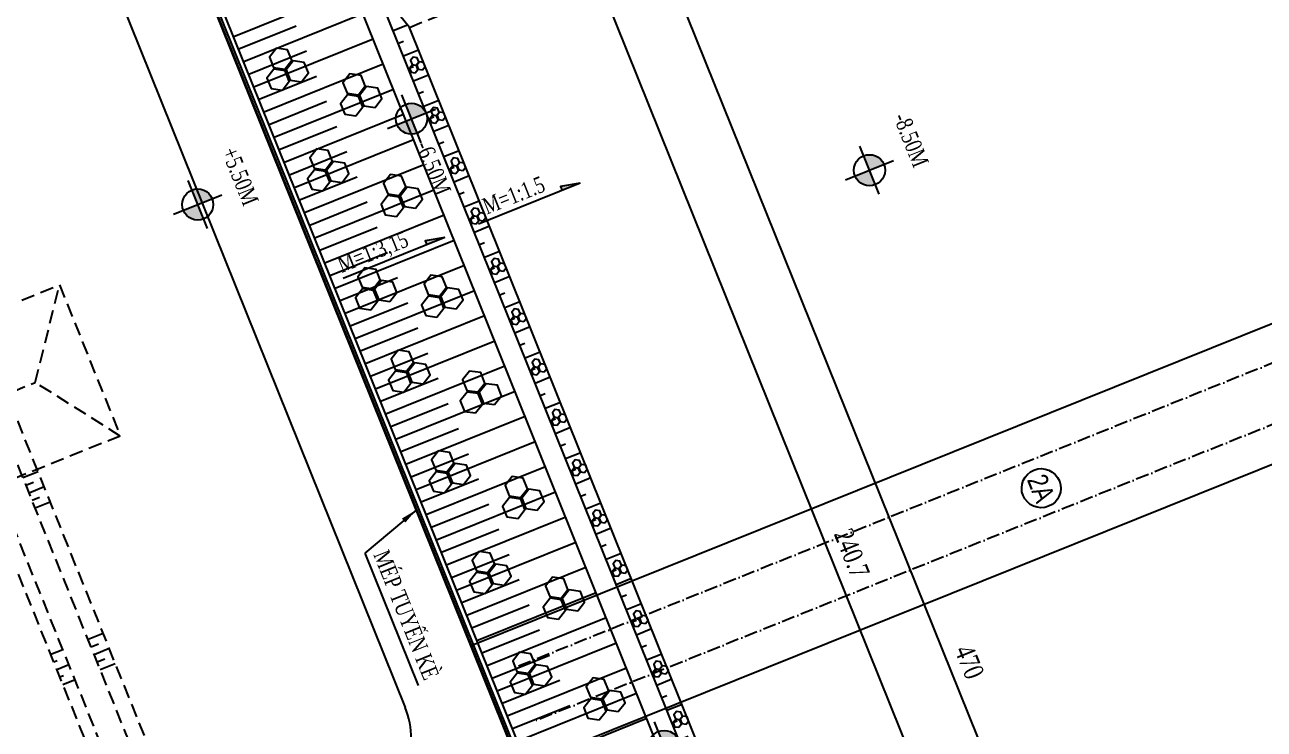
# Model space of a CAD drawing. Header units: millimetres. Extents: x 405522 to 410309, y 2303080 to 2310223.
# Drawn here: x 407626.1 to 407854.3, y 2306581.4 to 2306711.3 of the extents above; entities that cross this region are included whole.
import ezdxf
from ezdxf.enums import TextEntityAlignment as Align

# ---------------------------------------------------------------- set-up
doc = ezdxf.new("R2010")
doc.units = ezdxf.units.MM
doc.header["$LTSCALE"] = 10
doc.header["$MEASUREMENT"] = 0
doc.linetypes.add('ACAD_ISO10W100', pattern=[18, 12, -3, 0, -3])
doc.linetypes.add('HIDDEN', pattern=[0.375, 0.25, -0.125])
doc.layers.get('0').update_dxf_attribs({"linetype": 'CONTINUOUS'})
doc.layers.get('Defpoints').update_dxf_attribs({"linetype": 'CONTINUOUS'})
for name, color, linetype in [('Bao', 1, 'CONTINUOUS'), ('DIM', 4, 'CONTINUOUS'), ('DLINE', 4, 'CONTINUOUS'), ('Hatch', 8, 'CONTINUOUS'), ('Ke', 3, 'CONTINUOUS'), ('Line', 136, 'CONTINUOUS'), ('Main', 3, 'CONTINUOUS'), ('Material', 8, 'CONTINUOUS'), ('MD', 8, 'CONTINUOUS'), ('Other', 9, 'CONTINUOUS'), ('text', 7, 'CONTINUOUS')]:
    doc.layers.add(name, color=color, linetype=linetype)
doc.styles.add('1', font='VHAVAN_2.TTF')
doc.styles.add('Dien', font='simplex.shx', dxfattribs={"width": 0.75})
doc.styles.add('TextH', font='vntimeh.shx', dxfattribs={"width": 0.75})
doc.dimstyles.new('D2', dxfattribs={"dimscale": 2, "dimtxt": 1.8, "dimasz": 1.5, "dimexe": 1.5, "dimexo": 2, "dimgap": 1, "dimtad": 1, "dimdec": 1, "dimdsep": 46, "dimtxsty": 'TextH', "dimcen": 2.5, "dimclrd": 4, "dimclre": 4, "dimclrt": 7, "dimadec": 1, "dimazin": 2, "dimtfac": 1, "dimtdec": 1, "dimtmove": 1, "dimatfit": 0, "dimfxl": 0.25, "dimtolj": 1, "dimtzin": 0, "dimlwd": -1, "dimlwe": -1, "dimarcsym": 0})
doc.dimstyles.new('D6.7', dxfattribs={"dimscale": 6.7, "dimtxt": 1.5, "dimasz": 2, "dimexe": 1.5, "dimexo": 0.5, "dimgap": 1, "dimtad": 1, "dimdec": 0, "dimdsep": 46, "dimtxsty": 'Dien', "dimcen": 1, "dimclrd": 256, "dimclre": 256, "dimclrt": 7, "dimaunit": 1, "dimadec": 3, "dimazin": 0, "dimtfac": 1, "dimtdec": 0, "dimtmove": 1, "dimatfit": 0, "dimfxl": 1, "dimtolj": 1, "dimtzin": 0, "dimlwe": -1, "dimarcsym": 0})

# ---------------------------------------------------------------- blocks, each defined once
blk = doc.blocks.new('*D6')
at = {"layer": 'Defpoints', "color": 0, "linetype": 'Continuous'}
for p in [(408519.4833505661, 2306591.769921404), (407115.9648304658, 2305987.299088136), (407150.70168588, 2305900.970934093)]:
    blk.add_point(p, dxfattribs=at)
at = {"layer": 'DIM', "linetype": 'Continuous'}
for p, q in [((408520.7338872618, 2306588.662083253), (408571.7275641989, 2306461.932419749)), ((407117.2153671616, 2305984.191249985), (407154.4532959671, 2305891.64741964))]:
    blk.add_line(p, q, dxfattribs=at)
at = {"layer": 'DIM', "linetype": 'Continuous', "lineweight": -2}
blk.add_line((408555.5446015078, 2306466.253787419), (407163.1330384839, 2305905.973080876), dxfattribs=at)
at = {"layer": 'DIM', "linetype": 'Continuous'}
for points in [[(408554.7109103773, 2306468.32567952), (408556.3782926383, 2306464.181895318), (408567.9759541118, 2306471.255934202)], [(407162.2993473534, 2305908.044972977), (407163.9667296144, 2305903.901188775), (407150.70168588, 2305900.970934093)]]:
    blk.add_solid(points, dxfattribs=at)
at = {"layer": 'DIM', "color": 7, "linetype": 'Continuous', "insert": (407854.9619415608, 2306196.990867676), "char_height": 10.05, "attachment_point": 5, "rotation": 21.918943909939344, "style": 'Dien'}
blk.add_mtext('\\A1;1528', dxfattribs=at)
blk = doc.blocks.new('kh_truc_thep')
at = {"color": 6}
blk.add_circle((0, -3), 3.000000000001425, dxfattribs=at)
at = {"color": 7, "style": '1', "width": 0.8}
blk.add_attdef('KH_TRUC', text='', height=3.000000000001425, dxfattribs=at).set_placement((0, -3), align=Align.MIDDLE)
blk = doc.blocks.new('b')
at = {"layer": 'DLINE'}
h = blk.add_hatch(color=256, dxfattribs=at)
h.paths.add_polyline_path([(0, 1.6875, 0.4142135623730951), (-1.6875, 0), (0, 0)])
h.paths.add_polyline_path([(1.6875, 0), (0, 0), (0, -1.6875, 0.4142135623730951)])
for points in [[(0, -2.8125), (0, 0), (0, 2.8125)], [(2.8125, 0), (0, 0), (-2.8125, 0)]]:
    blk.add_lwpolyline(points, dxfattribs=at)
blk.add_circle((0, 0), 1.6875, dxfattribs=at)
blk = doc.blocks.new('1.5')
at = {"layer": 'DLINE', "color": 4}
blk.add_line((10.09852008563621, 0), (0, 0), dxfattribs=at)
blk.add_lwpolyline([(10.09852008563621, 0), (8.296164064564891, 0.4005235602380708), (8.296164064564891, 0)], dxfattribs=at)
blk.add_solid([(8.29616406485593, 0), (8.29616406485593, 0.4005235602380708), (10.09852008563621, 0)], dxfattribs=at)
blk = doc.blocks.new('Graded rock')
for points in [[(3.011433064981304, 2.043534915911806), (1.972555066967089, 3.842924391337874), (-0.1052009290613398, 3.842924391337874), (-1.144078927075554, 2.043534915911806), (-0.1052009290613398, 0.2441454404857666), (1.972555066967089, 0.2441454404857666)], [(-0.3009957300455994, 0.06792019056501886), (-1.339873728059814, 1.867309665991087), (-3.417629724088243, 1.867309665991087), (-4.456507722102458, 0.06792019056501886), (-3.417629724088243, -1.731469284861021), (-1.339873728059814, -1.731469284861021)], [(3.116633994042644, -1.79938947542604), (2.077755996028429, 0), (0, 0), (-1.038877998014215, -1.79938947542604), (0, -3.598778950852108), (2.077755996028429, -3.598778950852108)]]:
    blk.add_lwpolyline(points, close=True)
blk = doc.blocks.new('*D39')
at = {"layer": 'Defpoints', "color": 0, "linetype": 'Continuous'}
for p in [(407729.8986391246, 2306724.08869108), (407717.9790947146, 2306719.292486468), (407811.5419410125, 2306497.48517418)]:
    blk.add_point(p, dxfattribs=at)
at = {"layer": 'DIM', "color": 4}
for p, q in [((407721.6899462387, 2306720.785664611), (407732.6817777676, 2306725.208574687)), ((407818.6307502839, 2306503.571339288), (407731.0185227321, 2306721.305552437)), ((407815.2527925363, 2306498.978352323), (407822.5337725345, 2306501.908084252))]:
    blk.add_line(p, q, dxfattribs=at)
at = {"layer": 'DIM', "color": 4, "linetype": 'Continuous'}
for points in [[(407731.4823791726, 2306721.492199705), (407730.5546662916, 2306721.118905169), (407729.8986391246, 2306724.08869108)], [(407819.0946067245, 2306503.757986556), (407818.1668938434, 2306503.38469202), (407819.7506338914, 2306500.788200645)]]:
    blk.add_solid(points, dxfattribs=at)
at = {"layer": 'DIM', "color": 7, "linetype": 'Continuous', "insert": (407778.3499454556, 2306613.856965099), "char_height": 3.6, "attachment_point": 5, "rotation": 291.91894389756607, "style": 'TextH'}
blk.add_mtext('\\A1;240.7', dxfattribs=at)
blk = doc.blocks.new('*D43')
at = {"layer": 'Defpoints', "color": 0, "linetype": 'Continuous'}
for p in [(407685.1354972817, 2306800.915509234), (407884.2242225604, 2306374.402872824), (407860.5839291143, 2306364.890455189)]:
    blk.add_point(p, dxfattribs=at)
at = {"layer": 'DIM', "color": 4}
for p, q in [((407688.8463488057, 2306802.408687377), (407711.5589293708, 2306811.547810476)), ((407709.8956743352, 2306807.644788225), (407883.1043389529, 2306377.186011467)), ((407864.2947806383, 2306366.383633332), (407887.0073612034, 2306375.522756431))]:
    blk.add_line(p, q, dxfattribs=at)
at = {"layer": 'DIM', "color": 4, "linetype": 'Continuous'}
for points in [[(407710.3595307757, 2306807.831435493), (407709.4318178947, 2306807.458140957), (407708.7757907278, 2306810.427926868)], [(407883.5681953934, 2306377.372658734), (407882.6404825124, 2306376.999364199), (407884.2242225604, 2306374.402872824)]]:
    blk.add_solid(points, dxfattribs=at)
at = {"layer": 'DIM', "color": 7, "linetype": 'Continuous', "insert": (407800.0253155917, 2306593.833919082), "char_height": 3.6, "attachment_point": 5, "rotation": 291.91894389756607, "style": 'TextH'}
blk.add_mtext('\\A1;470', dxfattribs=at)
blk = doc.blocks.new('*D50')
at = {"layer": 'Defpoints', "color": 0, "linetype": 'Continuous'}
for p in [(407494.8178337204, 2306933.309085853), (408995.3520388365, 2306821.495770998), (407742.6375637423, 2306317.426609878)]:
    blk.add_point(p, dxfattribs=at)
at = {"layer": 'Hatch', "color": 4, "linetype": 'Continuous'}
for p, q in [((407498.5286852607, 2306934.802263956), (408750.3154474698, 2307438.498130549)), ((408748.6521923915, 2307434.595108317), (408994.2321552596, 2306824.278909653)), ((407746.3484152827, 2306318.919787981), (408998.1351774918, 2306822.615654575))]:
    blk.add_line(p, q, dxfattribs=at)
for points in [[(408749.1160488341, 2307434.78175558), (408748.1883359491, 2307434.408461054), (408747.5323088145, 2307437.378246972)], [(408994.6960117022, 2306824.465556916), (408993.7682988172, 2306824.092262391), (408995.3520388365, 2306821.495770998)]]:
    blk.add_solid(points, dxfattribs=at)
at = {"layer": 'Hatch', "color": 7, "linetype": 'Continuous', "insert": (408874.9674827893, 2307130.855528183), "char_height": 3.6, "attachment_point": 5, "rotation": 291.9189432683233, "style": 'TextH'}
blk.add_mtext('\\A1;663.9', dxfattribs=at)
blk = doc.blocks.new('*D54')
at = {"layer": 'Defpoints', "color": 0, "linetype": 'Continuous'}
for p in [(408495.702231348, 2307336.046476312), (407494.8178337205, 2306933.309085852), (407742.6375637423, 2306317.426609878)]:
    blk.add_point(p, dxfattribs=at)
at = {"layer": 'Hatch', "color": 4, "linetype": 'Continuous'}
for p, q in [((407498.5286852608, 2306934.802263955), (408498.4853700032, 2307337.166359888)), ((408742.402077793, 2306722.947138993), (408496.822114925, 2307333.263337656)), ((407746.3484152827, 2306318.919787981), (408746.305100025, 2306721.283883914))]:
    blk.add_line(p, q, dxfattribs=at)
for points in [[(408497.2859713676, 2307333.449984919), (408496.3582584824, 2307333.076690394), (408495.702231348, 2307336.046476312)], [(408742.8659342356, 2306723.133786255), (408741.9382213504, 2306722.76049173), (408743.5219613699, 2306720.164000337)]]:
    blk.add_solid(points, dxfattribs=at)
at = {"layer": 'Hatch', "color": 7, "linetype": 'Continuous', "insert": (408623.1374053225, 2307029.523757522), "char_height": 3.6, "attachment_point": 5, "rotation": 291.91894326831857, "style": 'TextH'}
blk.add_mtext('\\A1;663.9', dxfattribs=at)

msp = doc.modelspace()

# ---------------------------------------------------------------- linework, layer by layer
at = {"flags": 128}
msp.add_lwpolyline([(407717.2190908507, 2306574.545433738), (407995.5329551339, 2306686.533794495), (407986.5738862745, 2306708.798903636), (407708.2600220839, 2306596.810542918)], dxfattribs=at)
at = {"layer": 'Bao', "const_width": 0.5, "flags": 128}
msp.add_lwpolyline([(407800.0614657215, 2306340.53733329), (407809.8024574461, 2306344.45692852), (407634.3540256129, 2306780.481982565)], dxfattribs=at)
at = {"layer": 'Ke', "color": 8, "linetype": 'HIDDEN'}
for p, q in [((407747.4868553103, 2306325.198641723), (407571.2903087816, 2306763.082913055)), ((407743.744147219, 2306321.105783812), (407568.5182170554, 2306756.577875972)), ((407750.2699939533, 2306326.31852533), (407576.8358269915, 2306757.337721339)), ((407740.6217799903, 2306322.436262159), (407567.1876130295, 2306753.455458166))]:
    msp.add_line(p, q, dxfattribs=at)
at = {"layer": 'Ke', "color": 8, "linetype": 'Continuous'}
for p, q in [((407625.7159471115, 2306627.824127052), (407628.4990857548, 2306628.944010658)), ((407626.2758889149, 2306626.432557729), (407627.6674582365, 2306626.992499533)), ((407626.8358307187, 2306625.040988408), (407629.6189693618, 2306626.160872015)), ((407627.3957725225, 2306623.649419086), (407628.7873418441, 2306624.20936089)), ((407627.9557143264, 2306622.257849765), (407630.7388529694, 2306623.377733372)), ((407637.7063687485, 2306598.025489423), (407640.4895073918, 2306599.145373029)), ((407630.8412934293, 2306595.263109857), (407633.0678043436, 2306596.159016741)), ((407638.2663105519, 2306596.6339201), (407639.6578798735, 2306597.193861904)), ((407638.8262523557, 2306595.242350779), (407641.6093909987, 2306596.362234386)), ((407631.4012352325, 2306593.871540535), (407632.0506342492, 2306594.13284671)), ((407631.9611770363, 2306592.479971214), (407634.1876879506, 2306593.375878099)), ((407639.3861941595, 2306593.850781457), (407640.7777634811, 2306594.410723261)), ((407639.9461359633, 2306592.459212136), (407642.7292746063, 2306593.579095743)), ((407632.5211188401, 2306591.088401892), (407633.1705178567, 2306591.349708068)), ((407633.0810606439, 2306589.696832571), (407635.3075715579, 2306590.592739457))]:
    msp.add_line(p, q, dxfattribs=at)
at = {"layer": 'Line', "color": 152, "linetype": 'Continuous'}
msp.add_line((407534.7151141831, 2306986.582780187), (407696.1202395476, 2306585.458200297), dxfattribs=at)
at = {"layer": 'Line', "color": 7, "linetype": 'HIDDEN'}
for p, q in [((407627.9840360708, 2306645.35294643), (407632.4525776845, 2306663.319800728)), ((407536.7944096295, 2306608.659924347), (407627.9840360704, 2306645.352946431)), ((407643.6514137464, 2306635.488414295), (407627.9840360708, 2306645.35294643))]:
    msp.add_line(p, q, dxfattribs=at)
at = {"layer": 'Line', "color": 7, "linetype": 'HIDDEN', "flags": 128}
msp.add_lwpolyline([(407532.325868015, 2306590.69307005), (407521.1270319538, 2306618.524456483), (407632.452577685, 2306663.319800728), (407643.6514137465, 2306635.488414295)], close=True, dxfattribs=at)
at = {"layer": 'Line', "color": 152, "linetype": 'Continuous'}
msp.add_arc((407682.204546333, 2306579.85878226), 14.99999999993094, 291.9189438950735, 21.91894390993935, dxfattribs=at)
at = {"layer": 'Main'}
for p, q in [((407810.4529611545, 2306344.179719346), (407629.2186852714, 2306794.583773183)), ((407811.5458073844, 2306343.714007937), (407629.9979640919, 2306794.897340593)), ((407787.9523269789, 2306476.445593652), (407690.3683512364, 2306718.961630147)), ((407813.577641896, 2306402.046072465), (407686.6574997124, 2306717.468452004)), ((407786.7364300051, 2306487.503894508), (407696.8844352379, 2306710.804384944))]:
    msp.add_line(p, q, dxfattribs=at)
at = {"layer": 'Main', "color": 9, "linetype": 'HIDDEN', "flags": 128}
msp.add_lwpolyline([(407696.8844352376, 2306710.804384945), (407945.5114873193, 2306810.847320538), (408062.7259715972, 2306519.545475927)], dxfattribs=at)
at = {"layer": 'Main', "linetype": 'Continuous', "flags": 128}
msp.add_lwpolyline([(407696.8844352378, 2306710.804384944), (407690.3683512358, 2306718.961630147)], dxfattribs=at)
at = {"layer": 'MD', "color": 8, "linetype": 'Continuous'}
for p, q in [((407686.4020612715, 2306717.885328481), (407664.5278493509, 2306709.083549446)), ((407688.3440087936, 2306713.27713376), (407666.3943220302, 2306704.444985041)), ((407676.0462896132, 2306711.023557879), (407665.4610856905, 2306706.764267244)), ((407690.2104814731, 2306708.638569355), (407668.2607947093, 2306699.806420637)), ((407677.9127622923, 2306706.384993474), (407667.3275583699, 2306702.125702838)), ((407692.0769541521, 2306704.00000495), (407670.1272673887, 2306695.167856231)), ((407679.7792349721, 2306701.746429069), (407669.1940310493, 2306697.487138433)), ((407693.9434268313, 2306699.361440544), (407671.9937400679, 2306690.529291826)), ((407681.645707652, 2306697.107864664), (407671.0605037283, 2306692.848574029)), ((407695.8098995109, 2306694.722876139), (407673.8602127471, 2306685.890727421)), ((407683.5121803319, 2306692.469300259), (407672.9269764074, 2306688.210009623)), ((407697.67637219, 2306690.084311733), (407675.7266854263, 2306681.252163015)), ((407685.378653011, 2306687.830735853), (407674.7934490867, 2306683.571445217)), ((407699.5428448689, 2306685.445747329), (407677.5931581055, 2306676.613598611)), ((407687.2451256898, 2306683.192171448), (407676.6599217662, 2306678.932880813)), ((407701.4093175483, 2306680.807182924), (407679.4596307845, 2306671.975034206)), ((407689.1115983705, 2306678.553607045), (407678.526394445, 2306674.294316408)), ((407703.2757902275, 2306676.168618519), (407681.3261034639, 2306667.336469801)), ((407690.9780710496, 2306673.915042639), (407680.3928671241, 2306669.655752004)), ((407705.1422629066, 2306671.530054113), (407683.192576143, 2306662.697905396)), ((407692.8445437296, 2306669.276478235), (407682.259339803, 2306665.017187599)), ((407707.0087355858, 2306666.891489708), (407685.0590488222, 2306658.059340991)), ((407694.7110164096, 2306664.63791383), (407684.1258124827, 2306660.378623193)), ((407708.8752082652, 2306662.252925303), (407686.9255215016, 2306653.420776585)), ((407696.5774890894, 2306659.999349425), (407685.9922851617, 2306655.740058788)), ((407710.7416809444, 2306657.614360897), (407688.7919941809, 2306648.782212179)), ((407698.4439617685, 2306655.360785019), (407687.8587578411, 2306651.101494383)), ((407712.6081536234, 2306652.975796494), (407690.6584668597, 2306644.143647776)), ((407700.3104344474, 2306650.722220614), (407689.7252305203, 2306646.462929978)), ((407714.4746263027, 2306648.337232088), (407692.5249395391, 2306639.50508337)), ((407702.176907128, 2306646.08365621), (407691.5917031992, 2306641.824365573)), ((407716.341098982, 2306643.698667684), (407694.3914122183, 2306634.866518965)), ((407704.0433798071, 2306641.445091805), (407693.4581758782, 2306637.185801168)), ((407718.2075716613, 2306639.060103278), (407696.2578848978, 2306630.22795456)), ((407705.9098524881, 2306636.8065274), (407695.3246485576, 2306632.547236763)), ((407720.0740443405, 2306634.421538873), (407698.124357577, 2306625.589390154)), ((407707.776325168, 2306632.167962995), (407697.1911212374, 2306627.908672357)), ((407721.9405170198, 2306629.782974467), (407699.9908302563, 2306620.950825748)), ((407709.6427978479, 2306627.52939859), (407699.0575939164, 2306623.270107952)), ((407723.8069896991, 2306625.144410062), (407701.8573029354, 2306616.312261344)), ((407711.509270527, 2306622.890834185), (407700.9240665956, 2306618.631543547)), ((407725.673462378, 2306620.505845657), (407703.7237756143, 2306611.673696939)), ((407713.3757432058, 2306618.25226978), (407702.7905392747, 2306613.992979142)), ((407727.5399350573, 2306615.867281253), (407705.5902482935, 2306607.035132534)), ((407715.2422158865, 2306613.613705376), (407704.6570119538, 2306609.354414737)), ((407729.4064077365, 2306611.228716847), (407707.4567209728, 2306602.396568129)), ((407717.1086885656, 2306608.975140971), (407706.5234846333, 2306604.715850332)), ((407731.2728804157, 2306606.590152442), (407709.3231936522, 2306597.758003724)), ((407718.9751612444, 2306604.336576566), (407708.3899573123, 2306600.077285928)), ((407733.1393530949, 2306601.951588037), (407711.1896663315, 2306593.119439319)), ((407720.8416339243, 2306599.698012161), (407710.2564299915, 2306595.438721522)), ((407735.0058257742, 2306597.313023631), (407713.0561390106, 2306588.480874913)), ((407722.7081066042, 2306595.059447756), (407712.1229026708, 2306590.800157117)), ((407736.8722984534, 2306592.674459226), (407714.9226116897, 2306583.842310509)), ((407724.5745792833, 2306590.42088335), (407713.9893753501, 2306586.161592711)), ((407738.7387711324, 2306588.035894822), (407716.7890843687, 2306579.203746105)), ((407726.4410519621, 2306585.782318945), (407715.855848029, 2306581.523028307)), ((407740.6052438116, 2306583.397330417), (407718.6555570481, 2306574.565181699))]:
    msp.add_line(p, q, dxfattribs=at)
at = {"layer": 'MD', "linetype": 'Continuous'}
for p, q in [((407696.5699923893, 2306711.198024347), (407693.9211580375, 2306710.132182307)), ((407695.7821072581, 2306708.18619464), (407694.8543943771, 2306707.812900105)), ((407698.5707693595, 2306706.61350151), (407695.7876307167, 2306705.493617902)), ((407697.6485799366, 2306703.547630235), (407696.7208670562, 2306703.1743357)), ((407700.4372420387, 2306701.974937105), (407697.6541033956, 2306700.855053498)), ((407699.515052616, 2306698.909065831), (407698.5873397352, 2306698.535771295)), ((407702.3037147177, 2306697.3363727), (407699.5205760747, 2306696.216489093)), ((407701.3815252944, 2306694.270501425), (407700.4538124144, 2306693.89720689)), ((407704.1701873967, 2306692.697808296), (407701.3870487537, 2306691.577924688)), ((407703.2479979737, 2306689.631937021), (407702.3202850934, 2306689.258642485)), ((407706.0366600758, 2306688.05924389), (407703.2535214328, 2306686.939360283)), ((407705.1144706522, 2306684.993372616), (407704.1867577725, 2306684.620078081)), ((407707.9031327548, 2306683.420679486), (407705.1199941118, 2306682.300795879)), ((407706.9809433316, 2306680.354808211), (407706.0532304517, 2306679.981513676)), ((407709.7696054339, 2306678.782115082), (407706.986466791, 2306677.662231474)), ((407708.8474160109, 2306675.716243807), (407707.9197031306, 2306675.342949271)), ((407711.636078113, 2306674.143550676), (407708.8529394701, 2306673.023667069)), ((407710.7138886893, 2306671.077679402), (407709.7861758098, 2306670.704384867)), ((407713.502550792, 2306669.504986272), (407710.719412149, 2306668.385102665)), ((407712.5803613686, 2306666.439114997), (407711.6526484888, 2306666.065820462)), ((407715.3690234711, 2306664.866421867), (407712.5858848282, 2306663.74653826)), ((407714.4468340472, 2306661.800550592), (407713.5191211678, 2306661.427256057)), ((407717.23549615, 2306660.227857463), (407714.4523575071, 2306659.107973855)), ((407716.3133067265, 2306657.161986188), (407715.3855938468, 2306656.788691652)), ((407719.1019688292, 2306655.589293058), (407716.3188301863, 2306654.46940945)), ((407718.1797794049, 2306652.523421783), (407717.252066526, 2306652.150127248)), ((407720.9684415083, 2306650.950728653), (407718.1853028653, 2306649.830845046)), ((407720.0462520842, 2306647.884857378), (407719.1185392049, 2306647.511562843)), ((407722.8349141874, 2306646.312164248), (407720.0517755444, 2306645.192280641)), ((407721.9127247627, 2306643.246292973), (407720.9850118841, 2306642.872998438)), ((407724.7013868667, 2306641.673599843), (407721.9182482236, 2306640.553716236)), ((407723.7791974421, 2306638.607728568), (407722.8514845634, 2306638.234434033)), ((407726.5678595455, 2306637.035035438), (407723.7847209026, 2306635.915151831)), ((407725.6456701214, 2306633.969164163), (407724.7179572422, 2306633.595869629)), ((407728.4343322248, 2306632.396471033), (407725.6511935817, 2306631.276587426)), ((407727.5121427999, 2306629.330599758), (407726.5844299215, 2306628.957305224)), ((407730.3008049038, 2306627.757906629), (407727.5176662609, 2306626.638023021)), ((407729.3786154792, 2306624.692035354), (407728.4509026005, 2306624.318740819)), ((407732.1672775829, 2306623.119342224), (407729.3841389398, 2306621.999458617)), ((407731.2450881577, 2306620.053470949), (407730.3173752795, 2306619.680176414)), ((407734.0337502619, 2306618.48077782), (407731.250611619, 2306617.360894212)), ((407733.111560837, 2306615.414906544), (407732.1838479586, 2306615.04161201)), ((407735.9002229411, 2306613.842213415), (407733.1170842979, 2306612.722329807)), ((407734.9780335155, 2306610.776342139), (407734.0503206378, 2306610.403047605)), ((407737.7666956201, 2306609.20364901), (407734.9835569771, 2306608.083765402)), ((407736.8445061948, 2306606.137777735), (407735.9167933168, 2306605.7644832)), ((407739.6331682991, 2306604.565084605), (407736.8500296562, 2306603.445200998)), ((407738.7109788732, 2306601.49921333), (407737.7832659958, 2306601.125918795)), ((407741.4996409784, 2306599.9265202), (407738.7165023353, 2306598.806636593)), ((407740.5774515526, 2306596.860648924), (407739.649738675, 2306596.48735439)), ((407743.3661136574, 2306595.287955795), (407740.5829750144, 2306594.168072188)), ((407742.4439242319, 2306592.22208452), (407741.5162113539, 2306591.848789986)), ((407745.2325863365, 2306590.64939139), (407742.4494476936, 2306589.529507783)), ((407744.3103969103, 2306587.583520115), (407743.3826840332, 2306587.210225581)), ((407747.0990590155, 2306586.010826986), (407744.3159203724, 2306584.890943379)), ((407746.1768695896, 2306582.94495571), (407745.2491567122, 2306582.571661176))]:
    msp.add_line(p, q, dxfattribs=at)
at = {"layer": 'Other', "color": 235, "linetype": 'ACAD_ISO10W100', "ltscale": 0.02, "flags": 128}
for points in [[(407983.5273470524, 2306700.297074452), (407716.346037393, 2306592.78824815)], [(407987.4469396789, 2306690.556089201), (407720.2656300195, 2306583.0472629)]]:
    msp.add_lwpolyline(points, dxfattribs=at)

# ---------------------------------------------------------------- block references
at = {"xscale": 2.000000000210632, "yscale": 2.000000000016321, "zscale": 2, "rotation": 21.91894390744943}
for p in [(407709.6023234872, 2306674.522133214), (407684.7051437554, 2306664.503967742)]:
    msp.add_blockref('1.5', p, dxfattribs=at)
at = {"layer": 'DIM', "xscale": 1.699999999892283, "yscale": 1.700000000011642, "zscale": 1.7, "rotation": 291.9189438844821}
for p in [(407697.2781164843, 2306693.957970564), (407781.6236633287, 2306684.468666217), (407657.9105017677, 2306678.146225805), (407743.7906484281, 2306578.36486413)]:
    msp.add_blockref('b', p, dxfattribs=at)
at = {"layer": 'Line', "color": 1, "extrusion": (0.01828819611342886, 0.007358832454981592, 0.9998056758529711)}
ref = msp.add_blockref('kh_truc_thep', (1987648.473426372, -1239143.595401376, 24432.24203503106), dxfattribs=dict(at, xscale=1.199999999946356, yscale=1.199999999697372, zscale=0.3999999999999333, rotation=90.00000000783307))
ref.add_attrib('KH_TRUC', '2A', dxfattribs={"layer": '0', "color": 7, "extrusion": (0.006097118530146555, 0.002453367923603044, 0.9999784028325116), "height": 3.749352261120296, "rotation": 291.9610150010159, "style": '1', "oblique": 359.9999853142, "width": 0.800138208027694}).set_placement((407805.6714628906, 2306612.82724797, 8145.487653866937), align=Align.MIDDLE)
at = {"layer": 'Material'}
for p, rotation in [((407673.9989917845, 2306702.808398251), 291.9189438950737), ((407687.5375937301, 2306698.058792306), 291.9189438950737), ((407681.4648824994, 2306684.25414063), 291.9189438950737), ((407695.0034844454, 2306679.504534687), 291.9189438950737), ((407690.2912729514, 2306662.318764325), 291.9189438950737), ((407702.4693751613, 2306660.950277067), 291.9189438950735), ((407696.3966639306, 2306647.145625391), 291.9189438950735), ((407709.5730165875, 2306643.296282643), 291.9189438950735), ((407703.862554646, 2306628.591367771), 291.9189438950735), ((407717.4011565924, 2306623.841761827), 291.9189438950737), ((407711.3284453616, 2306610.037110152), 291.9189438950737), ((407724.8670473077, 2306605.287504208), 291.9189438950737), ((407718.7943360771, 2306591.482852532), 291.9189438950737), ((407732.3329380234, 2306586.733246587), 291.918943895074)]:
    msp.add_blockref('Graded rock', p, dxfattribs=dict(at, rotation=rotation))
at = {"layer": 'Material', "yscale": 0.375, "zscale": 0.375}
for p, xscale, rotation in [((407698.1719347658, 2306703.744205139), 0.3749999998989004, 291.9189439017133), ((407701.9048801235, 2306694.467076329), 0.3749999998989004, 291.9189439017133), ((407705.6378254813, 2306685.189947519), 0.3749999998989004, 291.9189439017133), ((407709.370770839, 2306675.912818708), 0.3749999998989004, 291.9189439017133), ((407713.1037161969, 2306666.635689898), 0.3749999998989004, 291.9189439017133), ((407716.8366615545, 2306657.358561089), 0.3749999998989004, 291.9189439017133), ((407720.5696069123, 2306648.081432279), 0.3749999998989004, 291.9189439017133), ((407724.3025522701, 2306638.804303469), 0.3749999998989002, 291.9189439017132), ((407728.0354976278, 2306629.52717466), 0.3749999998989004, 291.9189439017133), ((407731.7684429856, 2306620.250045849), 0.3749999998989004, 291.9189439017133), ((407735.5013883433, 2306610.97291704), 0.3749999998989004, 291.9189439017133), ((407739.2343337014, 2306601.69578823), 0.3749999998989002, 291.9189439017132), ((407742.9672790588, 2306592.41865942), 0.3749999998989004, 291.9189439017133), ((407746.7002244168, 2306583.14153061), 0.3749999998989004, 291.9189439017133)]:
    msp.add_blockref('Graded rock', p, dxfattribs=dict(at, xscale=xscale, rotation=rotation))

# ---------------------------------------------------------------- texts
at = {"layer": 'text', "style": 'TextH', "width": 0.75}
for s, p in [('-8.50m', (407787.3760829383, 2306694.844984967)), ('-6.50m', (407699.4026157815, 2306689.666964619)), ('+5.50m', (407663.6629213773, 2306688.522544556)), ('mÐp tuyÕn kÌ', (407691.6260114404, 2306614.222505312))]:
    msp.add_text(s, height=3.06, rotation=291.9189438846598, dxfattribs=at).set_placement(p, align=Align.MIDDLE_LEFT)
for s, p in [('m=1:1.5', (407711.503896623, 2306675.449022192)), ('m=1:3,15', (407684.7574410557, 2306664.686742265))]:
    msp.add_text(s, height=3, rotation=21.91894390744943, dxfattribs=at).set_placement(p, align=Align.BOTTOM_LEFT)

# ---------------------------------------------------------------- dimensions: what is measured, and where the dimension line sits
at = {"layer": 'DIM', "linetype": 'Continuous'}
for base, p1, p2, angle, dimstyle, picture, middle in [((407884.2242225604, 2306374.402872824), (407685.1354972817, 2306800.915509234), (407860.5839291143, 2306364.890455189), 291.918943897566, 'D2', '*D43', (407800.0253155918, 2306593.833919082)), ((407729.8986391246, 2306724.08869108), (407811.5419410123, 2306497.48517418), (407717.9790947147, 2306719.292486468), 291.918943897566, 'D2', '*D39', (407778.3499454558, 2306613.856965099)), ((407150.70168588, 2305900.970934093), (408519.4833505659, 2306591.769921404), (407115.9648304658, 2305987.299088136), 21.91894390993935, 'D6.7', '*D6', (407854.9619415608, 2306196.990867676))]:
    dim = msp.add_linear_dim(base=base, p1=p1, p2=p2, angle=angle, dimstyle=dimstyle, dxfattribs=at)
    dim.commit()
    dim.dimension.update_dxf_attribs({"geometry": picture, "text_midpoint": middle})
at = {"layer": 'Hatch', "linetype": 'Continuous'}
for p1, p2, distance, picture, middle in [((407494.8178337205, 2306933.309085853), (407742.6375637424, 2306317.426609879), 1350.3256182497087, '*D50', (408874.9674827893, 2307130.855528183)), ((407742.6375637424, 2306317.426609879), (407494.8178337205, 2306933.309085853), -1078.8730152747517, '*D54', (408623.1374053225, 2307029.523757522))]:
    dim = msp.add_aligned_dim(p1=p1, p2=p2, distance=distance, dimstyle='D2', dxfattribs=at)
    dim.commit()
    dim.dimension.update_dxf_attribs({"geometry": picture, "text_midpoint": middle})

# ---------------------------------------------------------------- leaders
at = {"layer": 'DIM', "linetype": 'Continuous'}
msp.add_leader([(407698.1239785692, 2306621.83390076), (407688.6709389872, 2306613.904440345), (407698.4926469199, 2306589.495497569)], dimstyle='D2', override={"dimgap": 1, "dimtad": 0}, dxfattribs=at)

doc.saveas('drawing.dxf')
